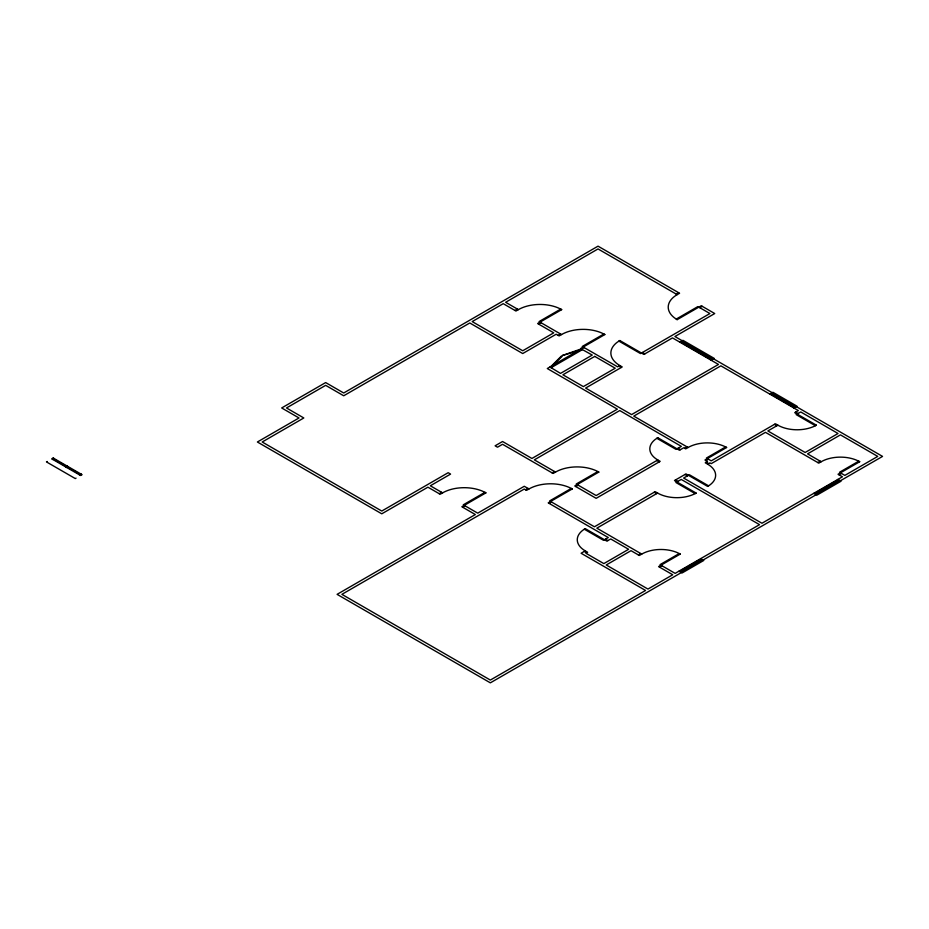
<?xml version="1.0" encoding="UTF-8"?>
<svg xmlns="http://www.w3.org/2000/svg" width="929" height="929" viewBox="0 0 929 929"><rect width="100%" height="100%" fill="white"/><g stroke="black" fill="none" stroke-linecap="round" stroke-linejoin="round"><path stroke-width="1.39" d="M619.829 340.537L617.193 342.278A30.622 17.686 0 0 0 619.829 365.538L622.233 366.932L585.63 388.067L631.592 414.601L718.465 364.447L672.491 337.912L643.89 354.425L619.829 340.537L618.865 341.094L640.522 353.589L709.907 313.537L697.876 306.582L676.219 319.088L677.183 319.646L701.244 305.757L714.726 313.537L674.907 336.519L682.211 340.746M680.237 554.09L677.566 552.732A27.22 15.712 0 0 0 641.742 554.09L639.338 555.484L631.023 550.676L606.242 564.983L647.954 589.067L672.735 574.761L658.58 566.597L680.237 554.09L679.273 553.533L660.031 564.646L675.139 573.379L759.539 524.653L681.236 479.434L675.906 482.511L695.159 493.624L696.123 493.067L674.466 480.56L685.997 473.906L707.654 486.413L710 484.868A27.22 15.712 0 0 0 707.654 464.186L705.25 462.793L707.515 461.481L704.948 460.006L726.606 447.499L723.923 446.141A27.22 15.712 0 0 0 688.099 447.499L685.695 448.893L683.732 447.755L679.447 450.228L657.79 437.733L655.444 439.278A27.22 15.712 0 0 0 657.79 459.96L660.194 461.341L596.151 498.327L574.761 485.972L598.822 472.083L597.87 471.526L576.212 484.032L596.151 495.54L657.79 459.96M585.247 528.636L582.889 530.192A27.22 15.712 0 0 0 585.247 550.862L587.651 552.256L585.92 553.254L603.838 563.601L628.619 549.294L610.701 538.948L606.892 541.142L585.247 528.636L584.283 529.193L603.525 540.306L608.298 537.554L548.191 502.856L572.252 488.968L571.289 488.41L549.643 500.917L594.432 526.778L655.212 491.673L657.616 493.067A27.22 15.712 0 0 0 693.44 494.425L696.123 493.067M47.17 461.481L46.45 461.899L75.319 478.574L76.05 478.156M52.349 459.193L53.789 458.357M52.941 459.541L54.393 458.705M65.576 466.834L67.027 465.998M66.18 467.182L67.62 466.346M66.783 467.531L68.223 466.695M79.418 474.824L80.858 473.987M80.01 475.172L81.462 474.336M515.003 310.472L517.418 309.078M561.685 309.636L558.677 308.114A30.622 17.686 0 0 0 518.37 309.636L515.967 311.029L503.228 303.667L472.187 321.585L522.713 350.767L553.754 332.837L537.624 323.524L561.685 309.636L560.721 309.078L539.064 321.585L561.522 334.556A30.622 17.686 0 0 1 601.829 333.023L604.837 334.556L580.776 348.445L581.74 349.002L584.144 347.609M538.588 324.082L540.992 322.7M558.155 335.381L560.559 333.999M561.522 334.556L559.119 335.938L556.157 334.231L522.713 353.543L469.784 322.978L343.707 395.777L325.661 385.349L286.492 407.959L303.818 417.969L262.199 441.995L381.773 511.043L448.184 472.698L450.588 474.092L430.324 485.786L442.599 492.869A30.622 17.686 0 0 1 482.894 491.348L485.902 492.869L461.841 506.758L475.323 514.538L337.088 594.351L490.349 682.838L681.398 572.543M553.452 364.969L577.675 350.988M581.426 348.816L562.312 355.54L580.428 350.07L579.998 349.641L581.206 350.338M676.219 294.087L678.634 292.693M677.183 319.646L674.547 317.904A30.622 17.686 0 0 1 677.183 294.644L679.587 293.25L598.032 246.162L343.707 392.99L325.661 382.574L281.684 407.959L299.01 417.969L257.379 441.995L381.773 513.818L427.921 487.179L440.183 494.263L442.599 492.869M551.129 367.698L582.402 349.641M699.804 307.696L702.208 306.303M619.829 365.538L617.611 366.827L582.216 346.494L603.873 333.999L604.837 334.556M679.807 342.127L682.931 340.328L714.215 358.385L711.08 360.197M680.887 342.197L682.327 341.373M681.491 342.546L682.931 341.721M439.22 493.705L441.635 492.312M695.322 350.535L696.762 349.699M695.926 350.883L697.365 350.047M696.529 351.232L697.969 350.396M710.36 359.221L711.8 358.385M710.964 359.569L712.404 358.733M462.805 507.315L465.208 505.922M552.151 472.919L554.555 471.526M598.822 472.083L595.814 470.562A30.622 17.686 0 0 0 555.519 472.083L553.115 473.465L502.554 444.283L497.503 447.197L495.099 445.815L502.554 441.507L531.934 458.461L617.344 409.155L547.286 368.523L551.129 366.316L561.337 356.109L562.068 356.353L551.861 366.56L551.129 366.316L552.325 367.001M525.582 489.804L527.986 488.41M572.252 488.968L569.245 487.446A30.622 17.686 0 0 0 528.949 488.968L526.546 490.361L524.281 489.049L341.895 594.351L490.349 680.063L645.55 590.461L581.101 553.254L585.247 550.862M657.79 437.733L656.826 438.291L676.08 449.404L681.329 446.373L619.748 410.548L534.338 459.855L555.519 472.083M575.725 486.529L578.128 485.135M549.155 503.413L551.559 502.032M769.816 394.093L772.94 392.293L797.001 406.182L793.877 407.994M770.896 394.163L772.336 393.339M771.5 394.511L772.94 393.687M684.731 448.335L687.135 446.942M793.157 407.018L794.597 406.182M793.749 407.366L795.201 406.53M705.912 460.552L708.316 459.17M657.616 493.067L596.836 528.16L641.742 554.09M707.654 464.186L709.919 462.874L711.242 463.641L765.461 432.333L818.786 463.13L821.19 461.736A27.22 15.712 0 0 1 857.014 460.378L859.697 461.736L838.039 474.243L842.44 476.786L761.954 523.259L683.639 478.052L689.364 474.742L708.618 485.855L707.654 486.413M816.359 425.168L813.688 426.527A27.22 15.712 0 0 1 777.863 425.168L767.865 430.951L805.153 452.481L838.039 433.495L800.752 411.965L796.153 414.613L815.395 425.726L816.359 425.168L794.701 412.673L798.348 410.572L720.869 365.84L633.764 416.122L688.099 447.499M638.374 554.927L640.778 553.533M817.822 462.572L820.226 461.179M659.544 567.143L661.947 565.761M839.003 474.789L841.407 473.407M679.471 571.428L701.128 558.933M814.315 493.578L838.376 479.689M681.398 571.161L700.64 560.048M816.243 493.299L837.888 480.804M680.911 572.264L702.568 559.769M815.755 494.414L839.816 480.525M703.044 560.048L816.243 494.692M840.304 480.804L882.55 456.406L796.281 406.6M677.183 294.644L598.032 248.937L505.631 302.285L518.37 309.636M713.495 358.803L772.22 392.712M681.723 341.024L713.007 359.082M771.732 392.99L795.793 406.879M682.211 342.127L696.042 350.117M697.249 350.814L711.08 358.803M772.22 394.093L793.877 406.6M680.283 341.86L711.568 359.918M770.292 393.815L794.353 407.715M795.665 412.116L798.069 413.51M859.697 461.736L858.733 461.179L839.479 472.292L844.856 475.393L877.742 456.406L840.443 434.877L807.556 453.863L821.19 461.736M777.863 425.168L775.46 423.787L711.242 460.854L706.388 458.055L725.642 446.942L726.606 447.499M774.496 424.344L776.899 425.726M642.45 352.486L644.854 353.868M837.888 479.41L841.024 481.222L816.963 495.111L813.827 493.299M837.772 480.038L839.212 480.874M837.168 480.386L838.62 481.222M618.865 366.096L621.28 367.489M581.206 348.944L592.249 355.064L560.524 373.388L549.922 367.001M815.511 492.893L816.963 493.717M814.919 493.229L816.359 494.065M706.203 462.236L708.618 463.629M678.007 448.289L680.411 449.682M685.033 474.464L687.437 475.857M656.826 460.517L659.242 461.899M675.429 480.014L677.833 481.396M654.248 492.231L656.664 493.624M700.64 558.654L703.776 560.454L682.118 572.961L678.983 571.161M700.524 559.281L701.964 560.117M699.92 559.63L701.36 560.454M680.667 570.743L682.118 571.567M680.074 571.091L681.514 571.916M528.949 488.968L524.281 486.273L477.727 513.156L463.281 504.819L484.938 492.312L485.902 492.869M605.453 539.203L607.856 540.585M584.283 551.42L586.687 552.813M53.673 459.123L66.296 466.416M67.503 467.113L80.138 474.405M53.185 458.009L51.745 458.845L80.614 475.52L82.066 474.684L53.185 458.009M594.757 356.399L562.904 374.793L583.354 386.603L615.207 368.209L594.757 356.399"/></g></svg>
